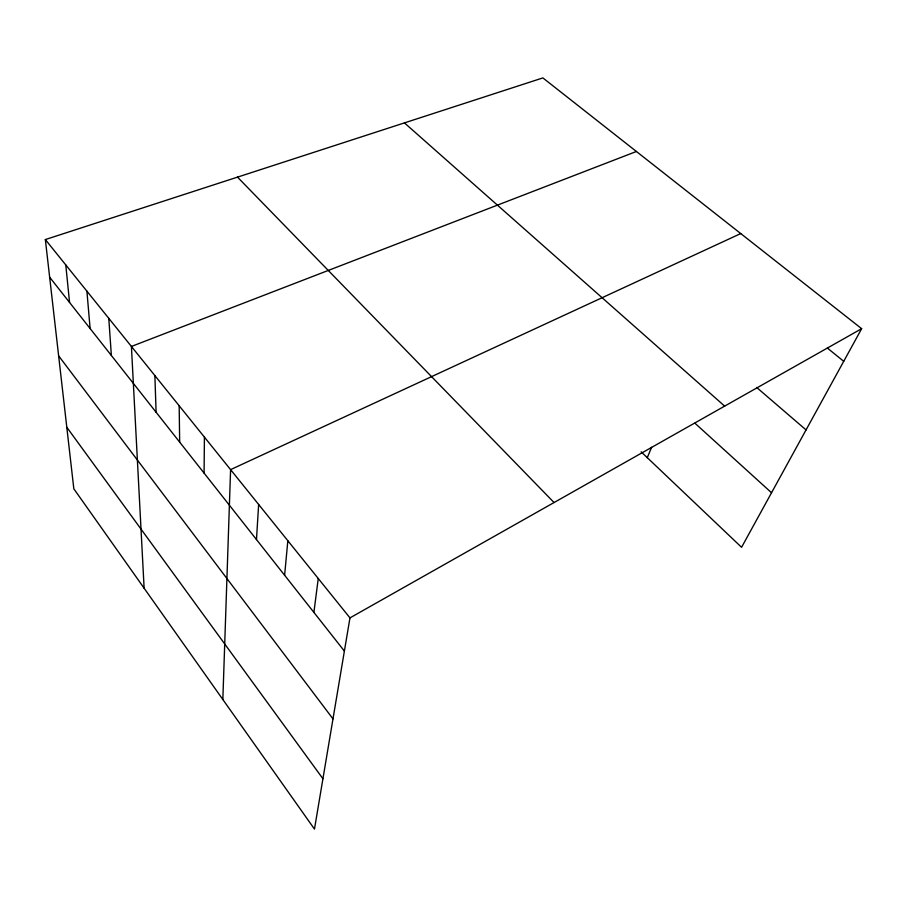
<?xml version="1.0" encoding="UTF-8"?>
<svg xmlns="http://www.w3.org/2000/svg" width="907" height="907" viewBox="0 0 907 907"><rect width="100%" height="100%" fill="white"/><g stroke="black" fill="none" stroke-linecap="round" stroke-linejoin="round"><path stroke-width="1.36" d="M204.086 473.103L204.415 437.106M222.839 699.524L230.593 469.633L740.747 233.564M256.477 539.563L258.642 504.473M284.617 575.265L287.836 540.731M313.901 612.406L318.255 578.507M45.35 239.561L349.966 617.894L314.468 829.089L73.83 488.816L45.35 239.561L542.885 77.911L861.65 328.685L741.575 547.295L641.136 451.833M647.281 457.661L651.611 447.287M349.966 617.894L861.65 328.685M636.408 151.48L131.413 346.451L144.122 588.212M827.377 348.061L843.725 361.315M756.687 387.47L806.051 429.918M404.431 122.887L724.648 406.121M694.989 423.252L771.54 492.75M237.498 177.126L554.041 502.535M49.647 277.202L344.388 651.079M58.638 355.839L332.982 718.877M66.801 427.254L322.926 778.75M65.78 264.935L69.556 302.439M86.913 291.17L90.11 328.527M108.772 318.323L111.368 355.487M154.87 375.577L156.106 412.243M179.178 405.78L179.665 442.128"/></g></svg>
